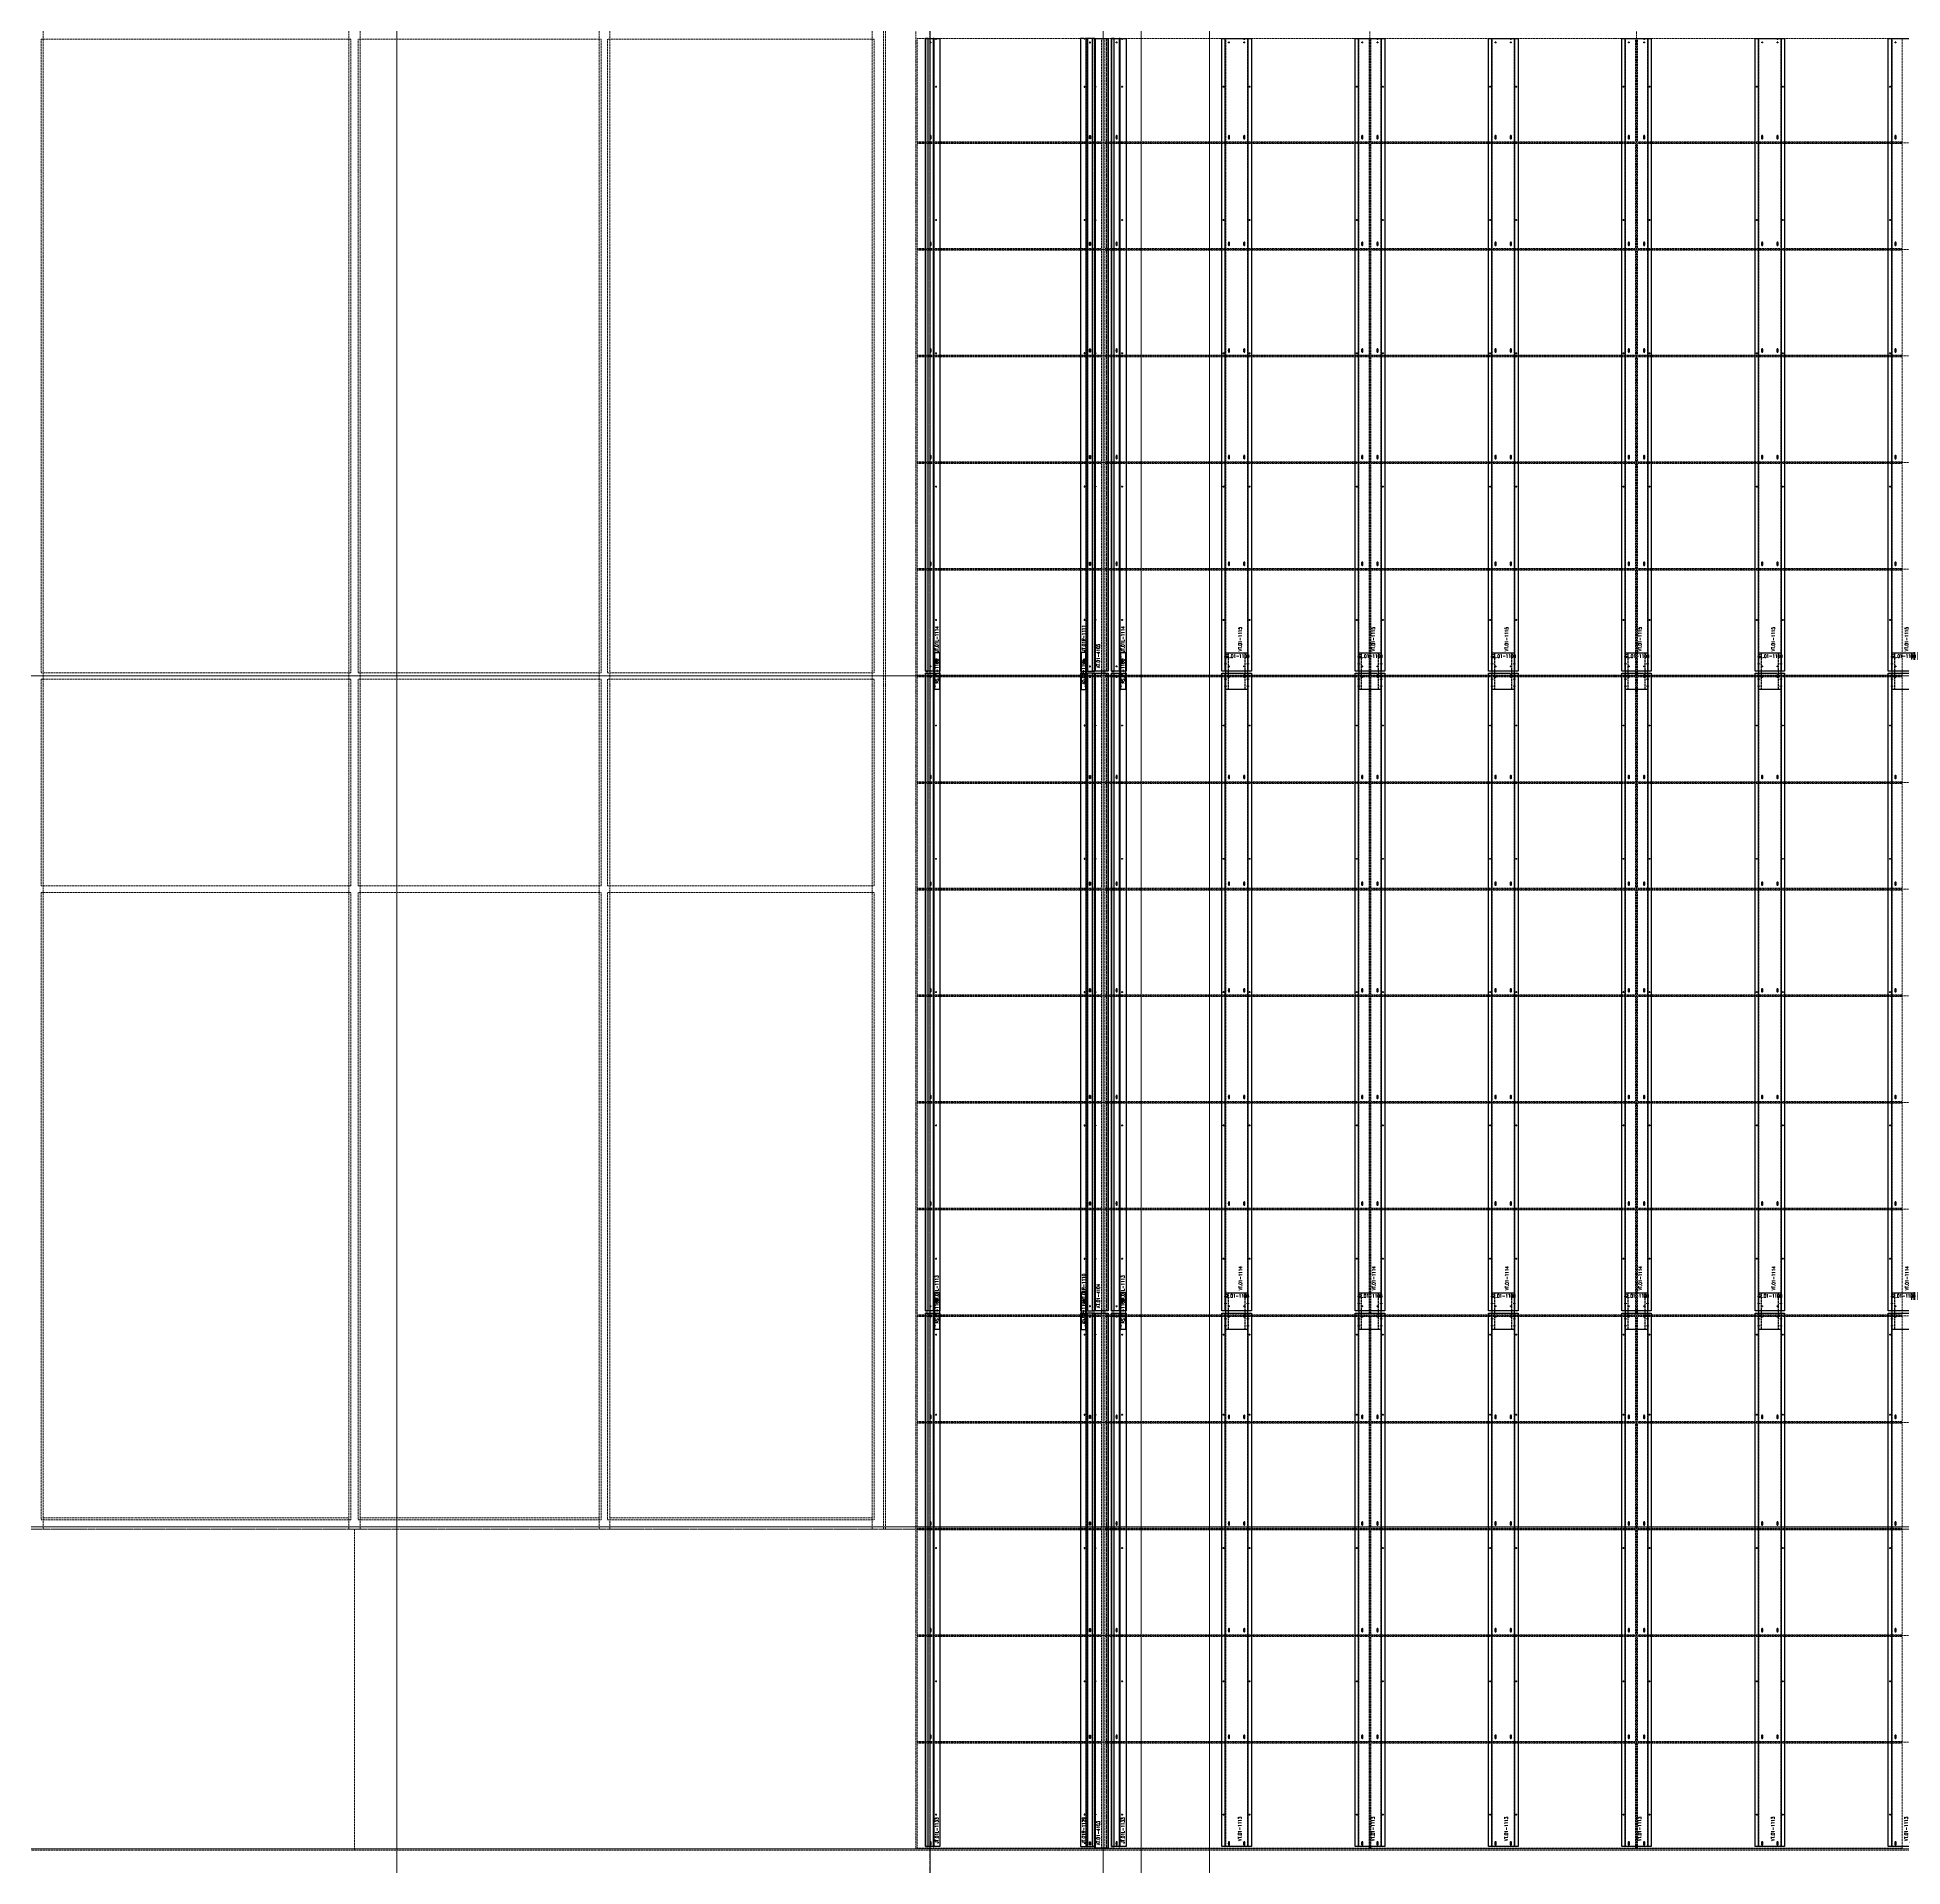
# Model space of a CAD drawing. Header units: inches. Extents: x 11737 to 18084, y -4365 to 1695.
# Drawn here: x 13094.8 to 13514.6, y -152.8 to 258.9 of the extents above; entities that cross this region are included whole.
import ezdxf

# ---------------------------------------------------------------- set-up
doc = ezdxf.new("R2010")
doc.units = ezdxf.units.IN
doc.header["$MEASUREMENT"] = 0
for name, pattern in [('INC-200$0$NBK_CenterX2', [1.083333, 0.666667, -0.125, 0.166667, -0.125]), ('INC-200$0$NBK_Hidden', [0.125, 0.083333, -0.041667]), ('NBK_Center', [0.541667, 0.333333, -0.0625, 0.083333, -0.0625]), ('NBK_Center2', [0.270833, 0.166667, -0.03125, 0.041667, -0.03125]), ('NBK_CenterX2', [1.083333, 0.666667, -0.125, 0.166667, -0.125]), ('NBK_Hidden', [0.125, 0.083333, -0.041667]), ('NBK_Hidden2', [0.0625, 0.041667, -0.020833])]:
    doc.linetypes.add(name, pattern=pattern)
doc.layers.get('Defpoints').update_dxf_attribs({"color": 250, "lineweight": 0})
for name, color, linetype, lineweight in [('!Bracket', 11, 'Continuous', 25), ('!Clip - bent', 20, 'Continuous', 25), ('!Dimension', 50, 'Continuous', 5), ('!Extrusion', 140, 'Continuous', 25), ('!Flashing', 40, 'Continuous', 25), ('!Gridline', 112, 'NBK_CenterX2', 5), ('!Linetype_Center', 220, 'NBK_Center', 9), ('!Linetype_Center2', 222, 'NBK_Center2', 9), ('!Linetype_Hidden', 210, 'NBK_Hidden', 9), ('!Misc2', 252, 'NBK_Hidden2', 5), ('INC-200$0$!Gridline @ 1', 112, 'INC-200$0$NBK_CenterX2', 5), ('INC-200$0$!Linetype_Hidden', 210, 'INC-200$0$NBK_Hidden', 9)]:
    doc.layers.add(name, color=color, linetype=linetype, lineweight=lineweight)
doc.styles.add('Romans', font='romans.shx', dxfattribs={"width": 0.8})

# ---------------------------------------------------------------- blocks, each defined once
blk = doc.blocks.new('WEST ELEVATION GRID')
for p, q in [((-726.01, -106.7), (-726.01, 1818.09)), ((-606.01, -106.7), (-606.01, 1818.09)), ((-1655, 626.4), (842.95, 626.4)), ((-1655, 434.9), (842.95, 434.9))]:
    blk.add_line(p, q)
blk = doc.blocks.new('A201')
for p, q in [((-606.09, 1370.4), (-606.09, 338.4)), ((-805.61, 1362.8), (-805.61, 410.4)), ((-736.81, 1362.8), (-736.81, 410.4)), ((-734.25, 1362.8), (-734.25, 410.4)), ((-680.49, 1362.8), (-680.49, 410.4)), ((-678.09, 1362.8), (-678.09, 410.4)), ((-619.05, 1362.8), (-619.05, 410.4)), ((-616.49, 1362.8), (-616.49, 410.4)), ((-616.01, 1362.8), (-616.01, 410.4)), ((-606.09, 1362.8), (-606.09, 410.4)), ((-736.33, 745.68), (-806.09, 745.68)), ((-806.09, 745.68), (-806.09, 603.12)), ((-736.33, 603.12), (-736.33, 745.68)), ((-680.01, 745.68), (-734.73, 745.68)), ((-734.73, 745.68), (-734.73, 603.12)), ((-680.01, 603.12), (-680.01, 745.68)), ((-618.57, 745.68), (-678.57, 745.68)), ((-678.57, 745.68), (-678.57, 603.12)), ((-618.57, 603.12), (-618.57, 745.68)), ((-806.09, 603.12), (-736.33, 603.12)), ((-806.09, 601.68), (-806.09, 555.12)), ((-736.33, 601.68), (-806.09, 601.68)), ((-736.33, 555.12), (-736.33, 601.68)), ((-734.73, 603.12), (-680.01, 603.12)), ((-680.01, 601.68), (-734.73, 601.68)), ((-734.73, 601.68), (-734.73, 555.12)), ((-680.01, 555.12), (-680.01, 601.68)), ((-678.57, 603.12), (-618.57, 603.12)), ((-618.57, 601.68), (-678.57, 601.68)), ((-678.57, 601.68), (-678.57, 555.12)), ((-618.57, 555.12), (-618.57, 601.68)), ((-806.09, 555.12), (-736.33, 555.12)), ((-734.73, 555.12), (-680.01, 555.12)), ((-678.57, 555.12), (-618.57, 555.12)), ((-736.33, 553.68), (-806.09, 553.68)), ((-806.09, 553.68), (-806.09, 412.48)), ((-736.33, 412.48), (-736.33, 553.68)), ((-734.73, 553.68), (-734.73, 412.48)), ((-680.01, 553.68), (-734.73, 553.68)), ((-680.01, 412.48), (-680.01, 553.68)), ((-678.57, 553.68), (-678.57, 412.48)), ((-618.57, 553.68), (-678.57, 553.68)), ((-618.57, 412.48), (-618.57, 553.68)), ((-806.09, 412.48), (-736.33, 412.48)), ((-736.81, 412.95), (-805.61, 412.95)), ((-734.73, 412.48), (-680.01, 412.48)), ((-680.49, 412.95), (-734.25, 412.95)), ((-678.57, 412.48), (-618.57, 412.48)), ((-619.05, 412.95), (-678.09, 412.95)), ((-1113.29, 410.4), (-606.09, 410.4)), ((-735.53, 410.4), (-735.53, 338.15)), ((-207.01, 338.4), (-1123.74, 338.4)), ((-207.01, 338.15), (-1123.74, 338.15))]:
    blk.add_line(p, q)
blk = doc.blocks.new('EWA-TM TERRACOTTA WEST')
at = {"layer": '!Linetype_Center2', "color": 3, "linetype": 'Continuous'}
for p, q in [((765, 42.4), (765, 1718.4)), ((1355.45, 362.4), (-24.06, 362.4))]:
    blk.add_line(p, q, dxfattribs=at)
at = {"layer": '!Linetype_Center2'}
for p, q in [((825, 362.4), (825, 1718.4)), ((885, 362.4), (885, 1718.4)), ((722.81, 362.4), (722.81, 1394.4)), ((722.81, 746.4), (1124.69, 746.4)), ((722.81, 722.4), (1124.69, 722.4)), ((722.81, 698.4), (1124.69, 698.4)), ((722.81, 674.4), (1124.69, 674.4)), ((722.81, 650.4), (1124.69, 650.4)), ((722.81, 626.4), (1124.69, 626.4)), ((722.81, 602.4), (1124.69, 602.4)), ((722.81, 578.4), (1124.69, 578.4)), ((722.81, 554.4), (1124.69, 554.4)), ((722.81, 530.4), (1124.69, 530.4)), ((722.81, 506.4), (1124.69, 506.4)), ((722.81, 482.4), (1124.69, 482.4)), ((722.81, 458.4), (1124.69, 458.4)), ((722.81, 434.4), (1124.69, 434.4)), ((722.81, 410.4), (1124.69, 410.4)), ((722.81, 386.4), (1124.69, 386.4))]:
    blk.add_line(p, q, dxfattribs=at)
at = {"layer": 'INC-200$0$!Linetype_Hidden'}
for points in [[(723.13, 746.59), (764.63, 746.59), (764.63, 769.84), (723.13, 769.84)], [(824.81, 746.59), (765.38, 746.59), (765.38, 769.84), (824.81, 769.84)], [(825.19, 746.59), (884.81, 746.59), (884.81, 769.84), (825.19, 769.84)], [(944.81, 746.59), (885.19, 746.59), (885.19, 769.84), (944.81, 769.84)], [(723.13, 746.21), (764.63, 746.21), (764.63, 722.59), (723.13, 722.59)], [(824.81, 746.21), (765.38, 746.21), (765.38, 722.59), (824.81, 722.59)], [(825.19, 746.21), (884.81, 746.21), (884.81, 722.59), (825.19, 722.59)], [(944.81, 746.21), (885.19, 746.21), (885.19, 722.59), (944.81, 722.59)], [(723.13, 698.59), (764.63, 698.59), (764.63, 722.21), (723.13, 722.21)], [(824.81, 698.59), (765.38, 698.59), (765.38, 722.21), (824.81, 722.21)], [(825.19, 698.59), (884.81, 698.59), (884.81, 722.21), (825.19, 722.21)], [(944.81, 698.59), (885.19, 698.59), (885.19, 722.21), (944.81, 722.21)], [(723.13, 698.21), (764.63, 698.21), (764.63, 674.59), (723.13, 674.59)], [(824.81, 698.21), (765.38, 698.21), (765.38, 674.59), (824.81, 674.59)], [(825.19, 698.21), (884.81, 698.21), (884.81, 674.59), (825.19, 674.59)], [(944.81, 698.21), (885.19, 698.21), (885.19, 674.59), (944.81, 674.59)], [(723.13, 650.59), (764.63, 650.59), (764.63, 674.21), (723.13, 674.21)], [(824.81, 650.59), (765.38, 650.59), (765.38, 674.21), (824.81, 674.21)], [(825.19, 650.59), (884.81, 650.59), (884.81, 674.21), (825.19, 674.21)], [(944.81, 650.59), (885.19, 650.59), (885.19, 674.21), (944.81, 674.21)], [(723.13, 650.21), (764.63, 650.21), (764.63, 626.59), (723.13, 626.59)], [(824.81, 650.21), (765.38, 650.21), (765.38, 626.59), (824.81, 626.59)], [(825.19, 650.21), (884.81, 650.21), (884.81, 626.59), (825.19, 626.59)], [(944.81, 650.21), (885.19, 650.21), (885.19, 626.59), (944.81, 626.59)], [(723.13, 602.59), (764.63, 602.59), (764.63, 626.21), (723.13, 626.21)], [(824.81, 602.59), (765.38, 602.59), (765.38, 626.21), (824.81, 626.21)], [(825.19, 602.59), (884.81, 602.59), (884.81, 626.21), (825.19, 626.21)], [(944.81, 602.59), (885.19, 602.59), (885.19, 626.21), (944.81, 626.21)], [(723.13, 602.21), (764.63, 602.21), (764.63, 578.59), (723.13, 578.59)], [(824.81, 602.21), (765.38, 602.21), (765.38, 578.59), (824.81, 578.59)], [(825.19, 602.21), (884.81, 602.21), (884.81, 578.59), (825.19, 578.59)], [(944.81, 602.21), (885.19, 602.21), (885.19, 578.59), (944.81, 578.59)], [(723.13, 554.59), (764.63, 554.59), (764.63, 578.21), (723.13, 578.21)], [(824.81, 554.59), (765.38, 554.59), (765.38, 578.21), (824.81, 578.21)], [(825.19, 554.59), (884.81, 554.59), (884.81, 578.21), (825.19, 578.21)], [(944.81, 554.59), (885.19, 554.59), (885.19, 578.21), (944.81, 578.21)], [(723.13, 554.21), (764.63, 554.21), (764.63, 530.59), (723.13, 530.59)], [(824.81, 554.21), (765.38, 554.21), (765.38, 530.59), (824.81, 530.59)], [(825.19, 554.21), (884.81, 554.21), (884.81, 530.59), (825.19, 530.59)], [(944.81, 554.21), (885.19, 554.21), (885.19, 530.59), (944.81, 530.59)], [(723.13, 506.59), (764.63, 506.59), (764.63, 530.21), (723.13, 530.21)], [(824.81, 506.59), (765.38, 506.59), (765.38, 530.21), (824.81, 530.21)], [(825.19, 506.59), (884.81, 506.59), (884.81, 530.21), (825.19, 530.21)], [(944.81, 506.59), (885.19, 506.59), (885.19, 530.21), (944.81, 530.21)], [(723.13, 506.21), (764.63, 506.21), (764.63, 482.59), (723.13, 482.59)], [(824.81, 506.21), (765.38, 506.21), (765.38, 482.59), (824.81, 482.59)], [(825.19, 506.21), (884.81, 506.21), (884.81, 482.59), (825.19, 482.59)], [(944.81, 506.21), (885.19, 506.21), (885.19, 482.59), (944.81, 482.59)], [(723.13, 458.59), (764.63, 458.59), (764.63, 482.21), (723.13, 482.21)], [(824.81, 458.59), (765.38, 458.59), (765.38, 482.21), (824.81, 482.21)], [(825.19, 458.59), (884.81, 458.59), (884.81, 482.21), (825.19, 482.21)], [(944.81, 458.59), (885.19, 458.59), (885.19, 482.21), (944.81, 482.21)], [(723.13, 458.21), (764.63, 458.21), (764.63, 434.59), (723.13, 434.59)], [(824.81, 458.21), (765.38, 458.21), (765.38, 434.59), (824.81, 434.59)], [(825.19, 458.21), (884.81, 458.21), (884.81, 434.59), (825.19, 434.59)], [(944.81, 458.21), (885.19, 458.21), (885.19, 434.59), (944.81, 434.59)], [(723.13, 410.59), (764.63, 410.59), (764.63, 434.21), (723.13, 434.21)], [(824.81, 410.59), (765.38, 410.59), (765.38, 434.21), (824.81, 434.21)], [(825.19, 410.59), (884.81, 410.59), (884.81, 434.21), (825.19, 434.21)], [(944.81, 410.59), (885.19, 410.59), (885.19, 434.21), (944.81, 434.21)], [(723.13, 410.21), (764.63, 410.21), (764.63, 386.59), (723.13, 386.59)], [(824.81, 410.21), (765.38, 410.21), (765.38, 386.59), (824.81, 386.59)], [(825.19, 410.21), (884.81, 410.21), (884.81, 386.59), (825.19, 386.59)], [(944.81, 410.21), (885.19, 410.21), (885.19, 386.59), (944.81, 386.59)], [(723.13, 362.59), (764.63, 362.59), (764.63, 386.21), (723.13, 386.21)], [(824.81, 362.59), (765.38, 362.59), (765.38, 386.21), (824.81, 386.21)], [(825.19, 362.59), (884.81, 362.59), (884.81, 386.21), (825.19, 386.21)], [(944.81, 362.59), (885.19, 362.59), (885.19, 386.21), (944.81, 386.21)]]:
    blk.add_lwpolyline(points, close=True, dxfattribs=at)
blk = doc.blocks.new('GRID_ELEV WEST_W')
at = {"layer": '!Gridline'}
for p, q in [((450.93, -1231.31), (450.93, 403.85)), ((540.21, -1231.31), (540.21, 403.85)), ((-594.98, -754.91), (1164.09, -754.91)), ((-594.98, -897.77), (1164.09, -897.77))]:
    blk.add_line(p, q, dxfattribs=at)
blk = doc.blocks.new('WEEP HOLE')
at = {"layer": '!Linetype_Center'}
for p, q in [((-0.22, 0.37), (0.22, 0.37)), ((0, 0.83), (0, -0.08))]:
    blk.add_line(p, q, dxfattribs=at)
at = {"color": 0}
blk.add_lwpolyline([(-0.14, 0.61), (-0.14, 0.14, 0.414214), (0, 0, 0.414214), (0.14, 0.14), (0.14, 0.61, 0.414214), (0, 0.75, 0.414214)], format="xyb", close=True, dxfattribs=at)
blk = doc.blocks.new('TAP HOLE_5mm')
at = {"layer": '!Linetype_Center2'}
for points in [[(-0.18, 0), (0.18, 0)], [(0, 0.18), (0, -0.18)]]:
    blk.add_lwpolyline(points, dxfattribs=at)
blk.add_circle((0, 0), 0.101)
blk = doc.blocks.new('SECTION CLEAR HOLE 1')
at = {"layer": '!Linetype_Center2'}
blk.add_line((-0.33, 0, 0), (0.26, 0, 0), dxfattribs=at)
at = {"layer": '!Misc2'}
blk.add_lwpolyline([(-0.12, 0.1), (0, 0.1), (0, -0.1), (-0.12, -0.1)], close=True, dxfattribs=at)
blk = doc.blocks.new('SLOTTED SECTION1')
at = {"layer": '!Linetype_Center2'}
blk.add_lwpolyline([(-0.24, 0), (0.12, 0)], dxfattribs=at)
at = {"layer": '!Misc2'}
blk.add_lwpolyline([(-0.12, 0.47), (0, 0.47), (0, -0.47), (-0.12, -0.47)], close=True, dxfattribs=at)
blk = doc.blocks.new('SLOTTED HOLE 1')
at = {"layer": '!Linetype_Center'}
for p, q in [((0, 0.55), (0, -0.55)), ((-0.22, 0), (0.22, 0))]:
    blk.add_line(p, q, dxfattribs=at)
at = {"color": 0}
blk.add_lwpolyline([(-0.14, 0.33), (-0.14, -0.33, 0.414214), (0, -0.47, 0.414214), (0.14, -0.33), (0.14, 0.33, 0.414214), (0, 0.47, 0.414214)], format="xyb", close=True, dxfattribs=at)
blk = doc.blocks.new('AS.01-1100')
at = {"layer": '!Bracket'}
for points in [[(-1.3, 4.65), (-0.12, 4.65), (-0.12, -3.67), (-1.3, -3.67)], [(-1.3, -3.67), (-1.18, -3.67), (-1.18, 4.65), (-1.3, 4.65)]]:
    blk.add_lwpolyline(points, close=True, dxfattribs=at)
at = {"layer": '!Dimension'}
for name, p in [('SLOTTED SECTION1', (-1.18, 3.73)), ('SLOTTED SECTION1', (-1.18, 2.15)), ('SECTION CLEAR HOLE 1', (-1.18, -1.3)), ('SECTION CLEAR HOLE 1', (-1.18, -2.88))]:
    blk.add_blockref(name, p, dxfattribs=at)
at = {"layer": '!Extrusion', "linetype": 'NBK_Hidden'}
blk.add_blockref('SLOTTED HOLE 1', (-0.83, 2.75), dxfattribs=at)
at = {"layer": '!Extrusion', "rotation": 360}
blk.add_blockref('TAP HOLE_5mm', (-0.83, -2.09), dxfattribs=at)
at = {"layer": 'Defpoints', "color": 30, "insert": (-0.71, 0.49), "char_height": 0.75, "width": 1.65, "attachment_point": 5, "rotation": 90, "style": 'Romans'}
blk.add_mtext('AS.01-1100', dxfattribs=at)
blk = doc.blocks.new('JT.01L-1133')
at = {"layer": '!Extrusion'}
for points in [[(0.57, 0), (0.57, 120.02), (0, 120.02), (0, 0)], [(1.95, 0), (1.95, 120.02), (1.69, 120.02), (1.69, 0)]]:
    blk.add_lwpolyline(points, close=True, dxfattribs=at)
at = {"layer": '!Extrusion', "linetype": 'NBK_Hidden'}
for points in [[(0.08, 0), (0.08, 120.02), (0, 120.02), (0, 0)], [(1.95, 0), (1.95, 120.02), (1.87, 120.02), (1.87, 0)]]:
    blk.add_lwpolyline(points, close=True, dxfattribs=at)
at = {"layer": '!Extrusion'}
blk.add_lwpolyline([(0, 0), (0, 120.02), (2.22, 120.02, 1), (2.5, 120.02), (3.25, 120.02), (3.25, 0)], format="xyb", close=True, dxfattribs=at)
at = {"layer": '!Dimension'}
blk.add_blockref('AS.01-1100', (3.25, 120.02), dxfattribs=at)
at = {"layer": '!Extrusion'}
for name, p in [('TAP HOLE_5mm', (1.13, 119.19)), ('TAP HOLE_5mm', (2.36, 115.18)), ('WEEP HOLE', (1.13, 96.3)), ('TAP HOLE_5mm', (2.36, 97.16)), ('WEEP HOLE', (1.13, 72.3)), ('TAP HOLE_5mm', (2.36, 67.16)), ('WEEP HOLE', (1.13, 48.3)), ('TAP HOLE_5mm', (2.36, 37.16)), ('WEEP HOLE', (1.13, 24.3)), ('TAP HOLE_5mm', (2.36, 7.16)), ('WEEP HOLE', (1.13, 0.29))]:
    blk.add_blockref(name, p, dxfattribs=at)
at = {"layer": 'Defpoints', "color": 2, "insert": (2.54, 3.59), "char_height": 0.75, "width": 1.65, "attachment_point": 5, "rotation": 90, "style": 'Romans'}
blk.add_mtext('JT.01L-1133', dxfattribs=at)
blk = doc.blocks.new('SL.01-1101')
at = {"layer": '!Bracket'}
for points in [[(4.65, -1.3), (4.65, -0.12), (-3.67, -0.12), (-3.67, -1.3)], [(-3.67, -1.3), (-3.67, -1.18), (4.65, -1.18), (4.65, -1.3)]]:
    blk.add_lwpolyline(points, close=True, dxfattribs=at)
at = {"layer": '!Dimension', "xscale": -1, "rotation": 270}
for name, p in [('SECTION CLEAR HOLE 1', (-2.88, -1.18)), ('SECTION CLEAR HOLE 1', (-1.3, -1.18)), ('SLOTTED SECTION1', (2.15, -1.18)), ('SLOTTED SECTION1', (3.73, -1.18))]:
    blk.add_blockref(name, p, dxfattribs=at)
at = {"layer": '!Extrusion', "xscale": -1, "rotation": 270}
blk.add_blockref('TAP HOLE_5mm', (-2.09, -0.83), dxfattribs=at)
at = {"layer": '!Extrusion', "linetype": 'NBK_Hidden', "xscale": -1, "rotation": 270}
blk.add_blockref('SLOTTED HOLE 1', (2.75, -0.83), dxfattribs=at)
at = {"layer": 'Defpoints', "color": 30, "insert": (0.32, -0.6), "char_height": 0.75, "width": 1.65, "attachment_point": 5, "style": 'Romans'}
blk.add_mtext('AS.01-1101', dxfattribs=at)
blk = doc.blocks.new('JT.01R-1129-')
at = {"layer": '!Extrusion'}
blk.add_lwpolyline([(0, 0), (0, 120.02), (-2.22, 120.02, -1), (-2.5, 120.02), (-3.25, 120.02), (-3.25, 0)], format="xyb", close=True, dxfattribs=at)
for points in [[(-1.95, 0), (-1.95, 120.02), (-1.69, 120.02), (-1.69, 0)], [(-0.57, 0), (-0.57, 120.02), (0, 120.02), (0, 0)]]:
    blk.add_lwpolyline(points, close=True, dxfattribs=at)
at = {"layer": '!Extrusion', "linetype": 'NBK_Hidden'}
for points in [[(-1.95, 0), (-1.95, 120.02), (-1.87, 120.02), (-1.87, 0)], [(-0.08, 0), (-0.08, 120.02), (0, 120.02), (0, 0)]]:
    blk.add_lwpolyline(points, close=True, dxfattribs=at)
at = {"layer": '!Extrusion', "xscale": -1}
for name, p in [('TAP HOLE_5mm', (-1.13, 119.19)), ('TAP HOLE_5mm', (-2.36, 115.18)), ('TAP HOLE_5mm', (-2.36, 97.16)), ('WEEP HOLE', (-1.13, 96.3)), ('WEEP HOLE', (-1.13, 72.3)), ('TAP HOLE_5mm', (-2.36, 67.16)), ('WEEP HOLE', (-1.13, 48.3)), ('TAP HOLE_5mm', (-2.36, 37.16)), ('WEEP HOLE', (-1.13, 24.3)), ('TAP HOLE_5mm', (-2.36, 7.16)), ('WEEP HOLE', (-1.13, 0.29))]:
    blk.add_blockref(name, p, dxfattribs=at)
at = {"color": 144, "rotation": 90}
blk.add_blockref('SL.01-1101', (-3.25, 120.02), dxfattribs=at)
at = {"layer": 'Defpoints', "color": 5, "insert": (-2.54, 3.59), "char_height": 0.75, "width": 1.65, "attachment_point": 5, "rotation": 90, "style": 'Romans'}
blk.add_mtext('JT.01R-1129', dxfattribs=at)
blk = doc.blocks.new('JT.01R-1110-')
at = {"layer": '!Extrusion'}
blk.add_lwpolyline([(0, 0), (0, 143.5), (-2.22, 143.5, -1), (-2.5, 143.5), (-3.25, 143.5), (-3.25, 0)], format="xyb", close=True, dxfattribs=at)
for points in [[(-1.95, 0), (-1.95, 143.5), (-1.69, 143.5), (-1.69, 0)], [(-0.57, 0), (-0.57, 143.5), (0, 143.5), (0, 0)]]:
    blk.add_lwpolyline(points, close=True, dxfattribs=at)
at = {"layer": '!Extrusion', "linetype": 'NBK_Hidden'}
for points in [[(-1.95, 0), (-1.95, 143.5), (-1.87, 143.5), (-1.87, 0)], [(-0.08, 0), (-0.08, 143.5), (0, 143.5), (0, 0)]]:
    blk.add_lwpolyline(points, close=True, dxfattribs=at)
at = {"layer": '!Extrusion', "xscale": -1}
for name, p in [('TAP HOLE_5mm', (-1.13, 142.67)), ('TAP HOLE_5mm', (-2.36, 131.75)), ('WEEP HOLE', (-1.13, 119.78)), ('TAP HOLE_5mm', (-2.36, 101.75)), ('WEEP HOLE', (-1.13, 95.78)), ('TAP HOLE_5mm', (-2.36, 71.75)), ('WEEP HOLE', (-1.13, 71.78)), ('WEEP HOLE', (-1.13, 47.78)), ('TAP HOLE_5mm', (-2.36, 41.75)), ('WEEP HOLE', (-1.13, 23.78)), ('TAP HOLE_5mm', (-2.36, 11.75)), ('TAP HOLE_5mm', (-1.13, 1.06))]:
    blk.add_blockref(name, p, dxfattribs=at)
at = {"color": 144, "rotation": 90}
blk.add_blockref('SL.01-1101', (-3.25, 143.5), dxfattribs=at)
at = {"layer": 'Defpoints', "color": 5, "insert": (-2.54, 5.38), "char_height": 0.75, "width": 1.65, "attachment_point": 5, "rotation": 90, "style": 'Romans'}
blk.add_mtext('JT.01R-1110', dxfattribs=at)
blk = doc.blocks.new('JT.01R-1111-')
at = {"layer": '!Extrusion'}
blk.add_lwpolyline([(3.25, 0), (3.25, 142.35), (1.02, 142.35, -1), (0.75, 142.35), (0, 142.35), (0, 0)], format="xyb", close=True, dxfattribs=at)
for points in [[(1.3, 0), (1.3, 142.35), (1.56, 142.35), (1.56, 0)], [(2.68, 0), (2.68, 142.35), (3.25, 142.35), (3.25, 0)]]:
    blk.add_lwpolyline(points, close=True, dxfattribs=at)
at = {"layer": '!Extrusion', "linetype": 'NBK_Hidden'}
for points in [[(1.3, 0), (1.3, 142.35), (1.38, 142.35), (1.38, 0)], [(3.17, 0), (3.17, 142.35), (3.25, 142.35), (3.25, 0)]]:
    blk.add_lwpolyline(points, close=True, dxfattribs=at)
at = {"layer": '!Extrusion', "xscale": -1}
for name, p in [('TAP HOLE_5mm', (2.12, 141.48)), ('TAP HOLE_5mm', (0.89, 131.52)), ('WEEP HOLE', (2.12, 119.78)), ('TAP HOLE_5mm', (0.89, 101.52)), ('WEEP HOLE', (2.12, 95.78)), ('TAP HOLE_5mm', (0.89, 71.52)), ('WEEP HOLE', (2.12, 71.78)), ('WEEP HOLE', (2.12, 47.78)), ('TAP HOLE_5mm', (0.89, 41.52)), ('WEEP HOLE', (2.12, 23.78)), ('TAP HOLE_5mm', (0.89, 11.52)), ('TAP HOLE_5mm', (2.12, 1.06))]:
    blk.add_blockref(name, p, dxfattribs=at)
at = {"layer": 'Defpoints', "color": 5, "insert": (0.71, 7.38), "char_height": 0.75, "width": 1.65, "attachment_point": 5, "rotation": 90, "style": 'Romans'}
blk.add_mtext('JT.01R-1111', dxfattribs=at)
blk = doc.blocks.new('JT.01L-1113')
at = {"layer": '!Extrusion'}
blk.add_lwpolyline([(0, 0), (0, 143.5), (2.22, 143.5, 1), (2.5, 143.5), (3.25, 143.5), (3.25, 0)], format="xyb", close=True, dxfattribs=at)
at = {"layer": '!Extrusion', "linetype": 'NBK_Hidden'}
for points in [[(0.08, 0), (0.08, 143.5), (0, 143.5), (0, 0)], [(1.95, 0), (1.95, 143.5), (1.87, 143.5), (1.87, 0)]]:
    blk.add_lwpolyline(points, close=True, dxfattribs=at)
at = {"layer": '!Extrusion'}
for points in [[(0.57, 0), (0.57, 143.5), (0, 143.5), (0, 0)], [(1.95, 0), (1.95, 143.5), (1.69, 143.5), (1.69, 0)]]:
    blk.add_lwpolyline(points, close=True, dxfattribs=at)
at = {"layer": '!Dimension'}
blk.add_blockref('AS.01-1100', (3.25, 143.5), dxfattribs=at)
at = {"layer": '!Extrusion', "rotation": 360}
for p in [(1.13, 142.67), (2.36, 131.75), (2.36, 101.75), (2.36, 71.75), (2.36, 41.75), (2.36, 11.75), (1.13, 1.06)]:
    blk.add_blockref('TAP HOLE_5mm', p, dxfattribs=at)
at = {"layer": '!Extrusion'}
for p in [(1.13, 119.78), (1.13, 95.78), (1.13, 71.78), (1.13, 47.78), (1.13, 23.78)]:
    blk.add_blockref('WEEP HOLE', p, dxfattribs=at)
at = {"layer": 'Defpoints', "color": 2, "insert": (2.54, 5.08), "char_height": 0.75, "width": 1.65, "attachment_point": 5, "rotation": 90, "style": 'Romans'}
blk.add_mtext('JT.01L-1113', dxfattribs=at)
blk = doc.blocks.new('JT.01L-1114')
at = {"layer": '!Extrusion'}
blk.add_lwpolyline([(-3.25, 0), (-3.25, 142.35), (-1.02, 142.35, 1), (-0.75, 142.35), (0, 142.35), (0, 0)], format="xyb", close=True, dxfattribs=at)
at = {"layer": '!Extrusion', "linetype": 'NBK_Hidden'}
for points in [[(-3.17, 0), (-3.17, 142.35), (-3.25, 142.35), (-3.25, 0)], [(-1.3, 0), (-1.3, 142.35), (-1.38, 142.35), (-1.38, 0)]]:
    blk.add_lwpolyline(points, close=True, dxfattribs=at)
at = {"layer": '!Extrusion'}
for points in [[(-2.68, 0), (-2.68, 142.35), (-3.25, 142.35), (-3.25, 0)], [(-1.3, 0), (-1.3, 142.35), (-1.56, 142.35), (-1.56, 0)]]:
    blk.add_lwpolyline(points, close=True, dxfattribs=at)
at = {"layer": '!Extrusion', "rotation": 360}
for p in [(-2.12, 141.48), (-0.89, 131.52), (-0.89, 101.52), (-0.89, 71.52), (-0.89, 41.52), (-0.89, 11.52), (-2.12, 1.06)]:
    blk.add_blockref('TAP HOLE_5mm', p, dxfattribs=at)
at = {"layer": '!Extrusion'}
for p in [(-2.12, 119.78), (-2.12, 95.78), (-2.12, 71.78), (-2.12, 47.78), (-2.12, 23.78)]:
    blk.add_blockref('WEEP HOLE', p, dxfattribs=at)
at = {"layer": 'Defpoints', "color": 2, "insert": (-0.71, 7.17), "char_height": 0.75, "width": 1.65, "attachment_point": 5, "rotation": 90, "style": 'Romans'}
blk.add_mtext('JT.01L-1114', dxfattribs=at)
blk = doc.blocks.new('CLEAR SECTION HOLE')
at = {"layer": '!Linetype_Center2'}
blk.add_line((-0.33, 0), (0.26, 0), dxfattribs=at)
at = {"layer": '!Misc2'}
blk.add_lwpolyline([(-0.08, 0.1), (0, 0.1), (0, -0.1), (-0.08, -0.1)], close=True, dxfattribs=at)
blk = doc.blocks.new('SLOTTED SECTION HOLE')
at = {"layer": '!Linetype_Center2'}
blk.add_line((-0.33, 0), (0.26, 0), dxfattribs=at)
at = {"layer": '!Misc2'}
blk.add_lwpolyline([(-0.08, 0.47), (0, 0.47), (0, -0.47), (-0.08, -0.47)], close=True, dxfattribs=at)
blk = doc.blocks.new('VT.01-1114-')
at = {"layer": '!Extrusion'}
blk.add_lwpolyline([(-2.45, 148.09), (2.45, 148.09), (2.45, 139.83), (-2.45, 139.83)], close=True, dxfattribs=at)
at = {"layer": '!Extrusion', "linetype": 'NBK_Hidden2'}
blk.add_lwpolyline([(-1.86, 148.09), (1.86, 148.09), (1.86, 139.83), (-1.86, 139.83)], close=True, dxfattribs=at)
at = {"layer": '!Extrusion'}
blk.add_lwpolyline([(-3.33, 0), (-3.33, 143.5), (1.58, 143.5, 1), (1.86, 143.5), (3.33, 143.5), (3.33, 0)], format="xyb", close=True, dxfattribs=at)
for points in [[(-2.54, 0), (-2.54, 143.5), (1.58, 143.5)], [(1.86, 143.5), (2.54, 143.5), (2.54, 0)]]:
    blk.add_lwpolyline(points, dxfattribs=at)
at = {"layer": '!Extrusion', "linetype": 'NBK_Hidden'}
for points in [[(-2.46, 0), (-2.46, 143.5), (1.58, 143.5)], [(1.86, 143.5), (2.46, 143.5), (2.46, 0)]]:
    blk.add_lwpolyline(points, dxfattribs=at)
at = {"layer": '!Dimension', "rotation": 360}
for name, p in [('CLEAR SECTION HOLE', (-2.46, 142.2)), ('CLEAR SECTION HOLE', (-2.46, 140.62)), ('CLEAR SECTION HOLE', (2.54, 142.2)), ('CLEAR SECTION HOLE', (2.54, 140.62)), ('SLOTTED SECTION HOLE', (-2.46, 3.24)), ('SLOTTED SECTION HOLE', (-2.46, 1.66)), ('SLOTTED SECTION HOLE', (2.54, 3.24)), ('SLOTTED SECTION HOLE', (2.54, 1.66))]:
    blk.add_blockref(name, p, dxfattribs=at)
at = {"layer": '!Extrusion', "rotation": 360}
for name, p in [('TAP HOLE_5mm', (-1.72, 142.67)), ('TAP HOLE_5mm', (1.72, 142.67)), ('TAP HOLE_5mm', (-2.93, 131.75)), ('TAP HOLE_5mm', (2.93, 131.75)), ('WEEP HOLE', (-1.72, 119.78)), ('WEEP HOLE', (1.72, 119.78)), ('TAP HOLE_5mm', (-2.93, 101.75)), ('TAP HOLE_5mm', (2.93, 101.75)), ('WEEP HOLE', (-1.72, 95.78)), ('WEEP HOLE', (1.72, 95.78)), ('TAP HOLE_5mm', (-2.93, 71.75)), ('WEEP HOLE', (-1.72, 71.78)), ('WEEP HOLE', (1.72, 71.78)), ('TAP HOLE_5mm', (2.93, 71.75)), ('WEEP HOLE', (-1.72, 47.78)), ('WEEP HOLE', (1.72, 47.78)), ('TAP HOLE_5mm', (-2.93, 41.75)), ('TAP HOLE_5mm', (2.93, 41.75)), ('WEEP HOLE', (-1.72, 23.78)), ('WEEP HOLE', (1.72, 23.78)), ('TAP HOLE_5mm', (-2.93, 11.75)), ('TAP HOLE_5mm', (2.93, 11.75)), ('TAP HOLE_5mm', (-1.72, 1.06)), ('TAP HOLE_5mm', (1.72, 1.06))]:
    blk.add_blockref(name, p, dxfattribs=at)
at = {"layer": 'Defpoints', "color": 30, "insert": (0.12, 147.38), "char_height": 0.75, "width": 1.65, "attachment_point": 5, "style": 'Romans'}
blk.add_mtext('SL.01-1100', dxfattribs=at)
at = {"layer": 'Defpoints', "color": 1, "insert": (0.85, 7.35), "char_height": 0.75, "width": 1.65, "attachment_point": 5, "rotation": 90, "style": 'Romans'}
blk.add_mtext('VT.01-1114', dxfattribs=at)
blk = doc.blocks.new('VT.01-1115-')
at = {"layer": '!Extrusion'}
blk.add_lwpolyline([(3.33, 0), (-3.33, 0), (-3.33, 142.35), (1.58, 142.35, 1), (1.86, 142.35), (3.33, 142.35)], format="xyb", close=True, dxfattribs=at)
blk.add_lwpolyline([(1.86, 142.35), (2.54, 142.35), (2.54, 0), (-2.54, 0), (-2.54, 142.35), (1.58, 142.35)], dxfattribs=at)
at = {"layer": '!Extrusion', "linetype": 'NBK_Hidden'}
blk.add_lwpolyline([(1.86, 142.35), (2.46, 142.35), (2.46, 0), (-2.46, 0), (-2.46, 142.35), (1.58, 142.35)], dxfattribs=at)
at = {"layer": '!Dimension'}
for p in [(-2.46, 3.24), (-2.46, 1.66), (2.54, 3.24), (2.54, 1.66)]:
    blk.add_blockref('SLOTTED SECTION HOLE', p, dxfattribs=at)
at = {"layer": '!Extrusion'}
for name, p in [('TAP HOLE_5mm', (-1.72, 141.48)), ('TAP HOLE_5mm', (1.72, 141.48)), ('TAP HOLE_5mm', (-2.93, 131.52)), ('TAP HOLE_5mm', (2.93, 131.52)), ('WEEP HOLE', (-1.72, 119.78)), ('WEEP HOLE', (1.72, 119.78)), ('TAP HOLE_5mm', (-2.93, 101.52)), ('TAP HOLE_5mm', (2.93, 101.52)), ('WEEP HOLE', (-1.72, 95.78)), ('WEEP HOLE', (1.72, 95.78)), ('TAP HOLE_5mm', (-2.93, 71.52)), ('WEEP HOLE', (-1.72, 71.78)), ('WEEP HOLE', (1.72, 71.78)), ('TAP HOLE_5mm', (2.93, 71.52)), ('WEEP HOLE', (-1.72, 47.78)), ('WEEP HOLE', (1.72, 47.78)), ('TAP HOLE_5mm', (-2.93, 41.52)), ('TAP HOLE_5mm', (2.93, 41.52)), ('WEEP HOLE', (-1.72, 23.78)), ('WEEP HOLE', (1.72, 23.78)), ('TAP HOLE_5mm', (-2.93, 11.52)), ('TAP HOLE_5mm', (2.93, 11.52)), ('TAP HOLE_5mm', (-1.72, 1.06)), ('TAP HOLE_5mm', (1.72, 1.06))]:
    blk.add_blockref(name, p, dxfattribs=at)
at = {"layer": 'Defpoints', "color": 1, "insert": (0.77, 7.19), "char_height": 0.75, "width": 1.65, "attachment_point": 5, "rotation": 90, "style": 'Romans'}
blk.add_mtext('VT.01-1115', dxfattribs=at)
blk = doc.blocks.new('VT.01-1113-')
at = {"layer": '!Extrusion'}
blk.add_lwpolyline([(120.02, -1.58, 1), (120.02, -1.86), (120.02, -3.33), (0, -3.33), (0, 3.33), (120.02, 3.33)], format="xyb", close=True, dxfattribs=at)
blk.add_lwpolyline([(120.02, -2.54), (0, -2.54), (0, 2.54), (120.02, 2.54)], dxfattribs=at)
at = {"layer": '!Extrusion', "linetype": 'NBK_Hidden'}
blk.add_lwpolyline([(120.02, -2.46), (0, -2.46), (0, 2.46), (120.02, 2.46)], dxfattribs=at)
at = {"layer": '!Extrusion'}
blk.add_lwpolyline([(124.61, 2.45), (124.61, -2.45), (116.35, -2.45), (116.35, 2.45)], close=True, dxfattribs=at)
at = {"layer": '!Extrusion', "linetype": 'NBK_Hidden2'}
blk.add_lwpolyline([(124.61, 1.86), (124.61, -1.86), (116.35, -1.86), (116.35, 1.86)], close=True, dxfattribs=at)
at = {"layer": '!Dimension', "rotation": 270}
for p in [(117.15, 2.46), (118.73, 2.46), (117.15, -2.54), (118.73, -2.54)]:
    blk.add_blockref('CLEAR SECTION HOLE', p, dxfattribs=at)
at = {"layer": '!Extrusion', "rotation": 270}
for name, p in [('WEEP HOLE', (0.29, 1.72)), ('TAP HOLE_5mm', (7.16, 2.93)), ('WEEP HOLE', (24.3, 1.72)), ('TAP HOLE_5mm', (37.16, 2.93)), ('WEEP HOLE', (48.3, 1.72)), ('TAP HOLE_5mm', (67.16, 2.93)), ('WEEP HOLE', (72.3, 1.72)), ('WEEP HOLE', (96.3, 1.72)), ('TAP HOLE_5mm', (97.16, 2.93)), ('TAP HOLE_5mm', (115.18, 2.93)), ('TAP HOLE_5mm', (119.19, 1.72)), ('WEEP HOLE', (0.29, -1.72)), ('TAP HOLE_5mm', (7.16, -2.93)), ('WEEP HOLE', (24.3, -1.72)), ('TAP HOLE_5mm', (37.16, -2.93)), ('WEEP HOLE', (48.3, -1.72)), ('TAP HOLE_5mm', (67.16, -2.93)), ('WEEP HOLE', (72.3, -1.72)), ('WEEP HOLE', (96.3, -1.72)), ('TAP HOLE_5mm', (97.16, -2.93)), ('TAP HOLE_5mm', (115.18, -2.93)), ('TAP HOLE_5mm', (119.19, -1.72))]:
    blk.add_blockref(name, p, dxfattribs=at)
at = {"layer": 'Defpoints', "color": 30, "insert": (123.88, -0.03), "char_height": 0.75, "width": 1.65, "attachment_point": 5, "rotation": 270, "style": 'Romans'}
blk.add_mtext('SL.01-1100', dxfattribs=at)
at = {"layer": 'Defpoints', "color": 1, "insert": (3.96, -0.69), "char_height": 0.75, "width": 1.65, "attachment_point": 5, "style": 'Romans'}
blk.add_mtext('VT.01-1113', dxfattribs=at)
blk = doc.blocks.new('WEST TRACKS')
at = {"layer": '!Clip - bent', "color": 3}
for name, p in [('JT.01L-1113', (724.99, 459.48)), ('JT.01R-1110-', (763.13, 459.48)), ('JT.01L-1113', (766.87, 459.48))]:
    blk.add_blockref(name, p, dxfattribs=at)
at = {"layer": '!Clip - bent', "color": 2}
for p in [(795, 459.48), (825, 459.48), (855, 459.48), (885, 459.48), (915, 459.48), (945, 459.48)]:
    blk.add_blockref('VT.01-1114-', p, dxfattribs=at)
at = {"layer": '!Dimension'}
for name, p in [('JT.01L-1114', (728.24, 603.48)), ('JT.01R-1111-', (759.88, 603.48)), ('JT.01L-1114', (770.12, 603.48)), ('VT.01-1115-', (795, 603.48)), ('VT.01-1115-', (825, 603.48)), ('VT.01-1115-', (855, 603.48)), ('VT.01-1115-', (885, 603.48)), ('VT.01-1115-', (915, 603.48)), ('VT.01-1115-', (945, 603.48))]:
    blk.add_blockref(name, p, dxfattribs=at)
at = {"layer": '!Dimension', "color": 1, "rotation": 90}
for p in [(795, 338.96), (825, 338.96), (855, 338.96), (885, 338.96), (915, 338.96), (945, 338.96)]:
    blk.add_blockref('VT.01-1113-', p, dxfattribs=at)
at = {"color": 3}
for name, p in [('JT.01L-1133', (724.99, 338.96)), ('JT.01R-1129-', (763.13, 338.96)), ('JT.01L-1133', (766.87, 338.96))]:
    blk.add_blockref(name, p, dxfattribs=at)
blk = doc.blocks.new('HOLE FLASHING')
at = {"layer": '!Linetype_Center2'}
blk.add_line((-0.31, 0), (0.26, 0), dxfattribs=at)
at = {"layer": '!Misc2'}
blk.add_lwpolyline([(-0.06, 0.1), (0, 0.1), (0, -0.1), (-0.06, -0.1)], close=True, dxfattribs=at)
blk = doc.blocks.new('AT.01-4105')
at = {"layer": '!Flashing', "color": 2}
for points in [[(0, 142.35), (2.99, 142.35), (2.99, 0), (0, 0)], [(0, 142.35), (0.06, 142.35), (0.06, 0), (0, 0)], [(2.94, 0), (2.99, 0), (2.99, 142.35), (2.94, 142.35)]]:
    blk.add_lwpolyline(points, close=True, dxfattribs=at)
at = {"layer": '!Linetype_Center'}
blk.add_lwpolyline([(0, 142.35), (2.6, 142.35), (2.6, 0), (0, 0)], close=True, dxfattribs=at)
at = {"color": 144}
for p in [(0.06, 131.52), (0.06, 101.52), (0.06, 71.52), (0.06, 41.52), (0.06, 11.52)]:
    blk.add_blockref('HOLE FLASHING', p, dxfattribs=at)
at = {"layer": 'Defpoints', "color": 6, "insert": (0.73, 3.39), "char_height": 0.75, "width": 1.65, "attachment_point": 5, "rotation": 90, "style": 'Romans'}
blk.add_mtext('AT.01-4105', dxfattribs=at)
blk = doc.blocks.new('AT.01-4104')
at = {"layer": '!Flashing', "color": 2}
for points in [[(0, 143.5), (2.99, 143.5), (2.99, 0), (0, 0)], [(0, 143.5), (0.06, 143.5), (0.06, 0), (0, 0)], [(2.94, 0), (2.99, 0), (2.99, 143.5), (2.94, 143.5)]]:
    blk.add_lwpolyline(points, close=True, dxfattribs=at)
at = {"layer": '!Linetype_Center'}
blk.add_lwpolyline([(0, 143.5), (2.6, 143.5), (2.6, 0), (0, 0)], close=True, dxfattribs=at)
at = {"color": 144}
for p in [(0.06, 131.75), (0.06, 101.75), (0.06, 71.75), (0.06, 41.75), (0.06, 11.75)]:
    blk.add_blockref('HOLE FLASHING', p, dxfattribs=at)
at = {"layer": 'Defpoints', "color": 6, "insert": (0.73, 3.39), "char_height": 0.75, "width": 1.65, "attachment_point": 5, "rotation": 90, "style": 'Romans'}
blk.add_mtext('AT.01-4104', dxfattribs=at)
blk = doc.blocks.new('AT.01-4103')
at = {"layer": '!Flashing', "color": 2}
for points in [[(0, 120.02), (2.99, 120.02), (2.99, -0.38), (0, -0.38)], [(0, 120.02), (0.06, 120.02), (0.06, -0.38), (0, -0.38)], [(2.94, -0.38), (2.99, -0.38), (2.99, 120.02), (2.94, 120.02)]]:
    blk.add_lwpolyline(points, close=True, dxfattribs=at)
at = {"layer": '!Linetype_Center'}
blk.add_lwpolyline([(0, 120.02), (2.6, 120.02), (2.6, -0.38), (0, -0.38)], close=True, dxfattribs=at)
at = {"color": 144}
for p in [(0.06, 115.18), (0.06, 97.16), (0.06, 67.16), (0.06, 37.16), (0.06, 7.16)]:
    blk.add_blockref('HOLE FLASHING', p, dxfattribs=at)
at = {"layer": 'Defpoints', "color": 6, "insert": (0.73, 3.01), "char_height": 0.75, "width": 1.65, "attachment_point": 5, "rotation": 90, "style": 'Romans'}
blk.add_mtext('AT.01-4103', dxfattribs=at)
blk = doc.blocks.new('WEST MOVEMENT FLASHING')
at = {"color": 144}
for name, p in [('AT.01-4105', (763.13, 603.48)), ('AT.01-4104', (763.13, 459.48)), ('AT.01-4103', (763.13, 338.96))]:
    blk.add_blockref(name, p, dxfattribs=at)

msp = doc.modelspace()

# ---------------------------------------------------------------- linework, layer by layer
at = {"layer": 'Defpoints'}
for points in [[(12148.50325, 956.65505), (13358.60399, 956.65505), (13358.60399, -417.39875), (12148.50325, -417.39875)], [(13343.24277, 956.65505), (14021.96052, 956.65505), (14021.96052, -417.39875), (13343.24277, -417.39875)]]:
    msp.add_lwpolyline(points, close=True, dxfattribs=at)

# ---------------------------------------------------------------- block references
at = {"layer": '!Dimension'}
msp.add_blockref('EWA-TM TERRACOTTA WEST', (12569.70873, -511.19035), dxfattribs=at)
at = {"layer": '!Linetype_Hidden'}
msp.add_blockref('A201', (13901.7236, -487.19035), dxfattribs=at)
at = {"color": 144}
msp.add_blockref('WEST MOVEMENT FLASHING', (12569.70873, -487.19035), dxfattribs=at)
at = {"color": 3}
msp.add_blockref('WEST TRACKS', (12569.70873, -487.19035), dxfattribs=at)
at = {"layer": 'Defpoints'}
msp.add_blockref('WEST ELEVATION GRID', (13901.7236, -511.19035), dxfattribs=at)
at = {"layer": 'INC-200$0$!Gridline @ 1', "xscale": 1.344, "yscale": 1.344, "zscale": 1.344}
msp.add_blockref('GRID_ELEV WEST_W', (12569.66309, 1129.81085), dxfattribs=at)

doc.saveas('drawing.dxf')
